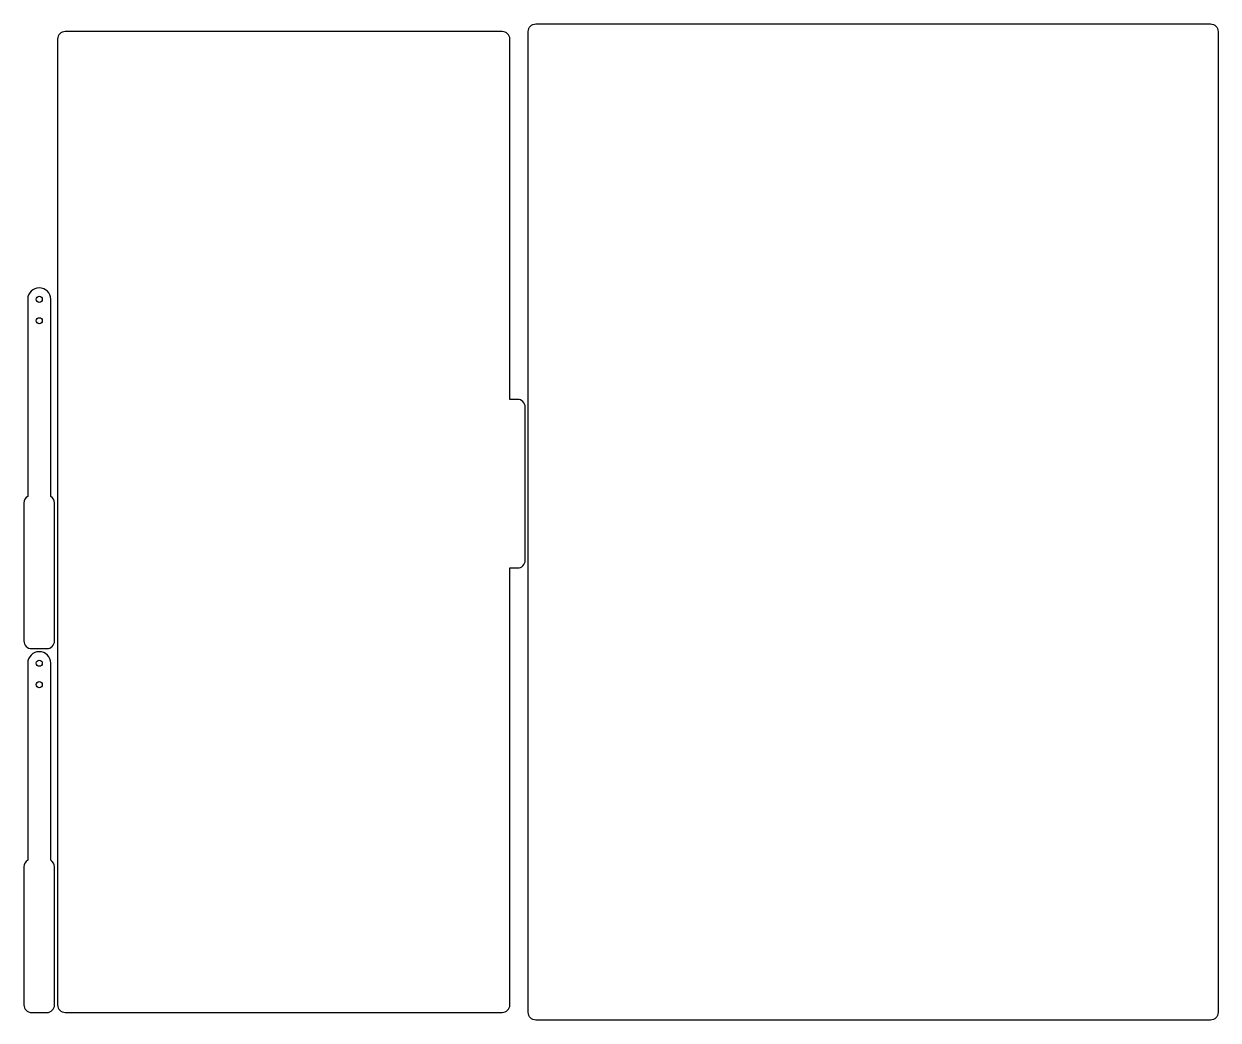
# Model space of a CAD drawing. Header units: millimetres. Extents: x -20 to 759, y -55 to 595.
import ezdxf

# ---------------------------------------------------------------- set-up
doc = ezdxf.new("R2010")
doc.units = ezdxf.units.MM
doc.layers.get('0').update_dxf_attribs({"linetype": 'CONTINUOUS'})

msp = doc.modelspace()

# ---------------------------------------------------------------- linework, layer by layer
at = {"color": 7}
for points in [[(313.999549, 595.02905), (753.999558, 595.02905)], [(1.999745, 585.028993), (1.999745, -44.971172)], [(291.999615, 590.029347), (6.999993, 590.029347)], [(301.99953, 350.029016), (296.999837, 350.029016), (296.999837, 585.028993)], [(308.999549, -49.970938), (308.999549, 590.029051)], [(758.999557, 590.029051), (758.999557, -49.970938)], [(-17.499784, 415.332333), (-17.499784, 286.72727)], [(-2.500309, 286.72727), (-2.500309, 415.332333)], [(306.999752, 245.028461), (306.999752, 345.028662)], [(-19.999829, 282.416419), (-19.999829, 192.416926)], [(0, 192.416926), (0, 282.416419)], [(296.999837, -44.971172), (296.999837, 240.0289), (301.99953, 240.0289)], [(-14.999475, 187.416042), (-4.99956, 187.416042)], [(-17.499784, 177.915925), (-17.499784, 49.310598)], [(-2.500309, 49.310598), (-2.500309, 177.915925)], [(-19.999829, 44.999747), (-19.999829, -44.999747)], [(0, -44.999747), (0, 44.999747)], [(-14.999475, -50.00063), (-4.99956, -50.00063)], [(6.999993, -49.970997), (291.999615, -49.970997)], [(753.999558, -54.970938), (313.999549, -54.970938)]]:
    msp.add_lwpolyline(points, dxfattribs=at)
for points in [[(313.999549, 595.02905)], [(-9.999914, 422.832467)], [(-9.999914, 417.332052)], [(-9.999914, 403.331907)], [(-9.999914, 185.41606)], [(-9.999914, 179.915644)], [(-9.999914, 165.915234)]]:
    msp.add_lwpolyline(points, close=True, dxfattribs=at)
for points in [[(308.999549, 590.029051), (308.999549, 591.355133), (309.526333, 592.626903), (310.464015, 593.564584)], [(310.464015, 593.564584), (311.401697, 594.502266), (312.673467, 595.02905), (313.999549, 595.02905)], [(753.999558, 595.02905), (755.32564, 595.02905), (756.59741, 594.502266), (757.535091, 593.564584)], [(757.535091, 593.564584), (758.472773, 592.626903), (758.999557, 591.355133), (758.999557, 590.029051)], [(6.999993, 590.029347), (4.229968, 590.029347), (1.999745, 587.799177), (1.999745, 585.028993)], [(296.999837, 585.028993), (296.999837, 587.799177), (294.769614, 590.029347), (291.999615, 590.029347)], [(-9.999914, 422.832467), (-14.154926, 422.832467), (-17.499784, 419.487345), (-17.499784, 415.332333)], [(-2.500309, 415.332333), (-2.500309, 419.487345), (-5.844903, 422.832467), (-9.999914, 422.832467)], [(-9.999914, 413.331821), (-11.104813, 413.331821), (-12.000426, 414.227435), (-12.000162, 415.332333)], [(-12.000162, 415.332333), (-12.000162, 416.436967), (-11.104548, 417.332316), (-9.999914, 417.332052)], [(-9.999914, 417.332052), (-8.895545, 417.332052), (-8.000196, 416.436703), (-7.999931, 415.332333)], [(-7.999931, 415.332333), (-7.999931, 414.227699), (-8.89528, 413.331821), (-9.999914, 413.331821)], [(-9.999914, 399.331677), (-11.104813, 399.331677), (-12.000426, 400.22729), (-12.000162, 401.332189)], [(-12.000162, 401.332189), (-12.000162, 402.436558), (-11.104548, 403.331907), (-9.999914, 403.331907)], [(-9.999914, 403.331907), (-8.895545, 403.331907), (-8.000196, 402.436558), (-7.999931, 401.332189)], [(-7.999931, 401.332189), (-7.999931, 400.22729), (-8.89528, 399.331677), (-9.999914, 399.331677)], [(306.999752, 345.028662), (306.999752, 347.798846), (304.769529, 350.029016), (301.99953, 350.029016)], [(-17.499784, 286.72727), (-18.99018, 285.863671), (-19.999829, 284.269823), (-19.999829, 282.416419)], [(0, 282.416419), (0, 284.269823), (-1.009913, 285.863671), (-2.500309, 286.72727)], [(301.99953, 240.0289), (304.769529, 240.0289), (306.999752, 242.258806), (306.999752, 245.028461)], [(-19.999829, 192.416926), (-19.999829, 189.646742), (-17.769394, 187.416042), (-14.999475, 187.416042)], [(-4.99956, 187.416042), (-2.229376, 187.416042), (0, 189.646742), (0, 192.416926)], [(-9.999914, 185.41606), (-14.154926, 185.41606), (-17.499784, 182.070937), (-17.499784, 177.915925)], [(-12.000162, 177.915925), (-12.000162, 179.020559), (-11.104548, 179.915644), (-9.999914, 179.915644)], [(-2.500309, 177.915925), (-2.500309, 182.070937), (-5.844903, 185.41606), (-9.999914, 185.41606)], [(-9.999914, 179.915644), (-8.895545, 179.915644), (-8.000196, 179.020295), (-7.999931, 177.915925)], [(-9.999914, 175.915413), (-11.104813, 175.915413), (-12.000426, 176.811027), (-12.000162, 177.915925)], [(-7.999931, 177.915925), (-7.999931, 176.811027), (-8.89528, 175.915413), (-9.999914, 175.915413)], [(-9.999914, 161.915004), (-11.104813, 161.915004), (-12.000426, 162.810618), (-12.000162, 163.915516)], [(-12.000162, 163.915516), (-12.000162, 165.02015), (-11.104548, 165.915499), (-9.999914, 165.915234)], [(-9.999914, 165.915234), (-8.895545, 165.915234), (-8.000196, 165.02015), (-7.999931, 163.915516)], [(-7.999931, 163.915516), (-7.999931, 162.810882), (-8.89528, 161.915004), (-9.999914, 161.915004)], [(-17.499784, 49.310598), (-18.99018, 48.446999), (-19.999829, 46.853151), (-19.999829, 44.999747)], [(0, 44.999747), (0, 46.853151), (-1.009913, 48.446999), (-2.500309, 49.310598)], [(-19.999829, -44.999747), (-19.999829, -47.769931), (-17.769394, -50.00063), (-14.999475, -50.00063)], [(-4.99956, -50.00063), (-2.229376, -50.00063), (0, -47.769931), (0, -44.999747)], [(1.999745, -44.971172), (1.999745, -47.741356), (4.229968, -49.970997), (6.999993, -49.970997)], [(291.999615, -49.970997), (294.769614, -49.970997), (296.999837, -47.741356), (296.999837, -44.971172)], [(310.464015, -53.506472), (309.526333, -52.56879), (308.999549, -51.297021), (308.999549, -49.970938)], [(313.999549, -54.970938), (312.673467, -54.970938), (311.401697, -54.444154), (310.464015, -53.506472)], [(757.535091, -53.506472), (756.59741, -54.444154), (755.32564, -54.970938), (753.999558, -54.970938)], [(758.999557, -49.970938), (758.999557, -51.297021), (758.472773, -52.56879), (757.535091, -53.506472)]]:
    msp.add_open_spline(points, degree=3, dxfattribs=at)

doc.saveas('drawing.dxf')
